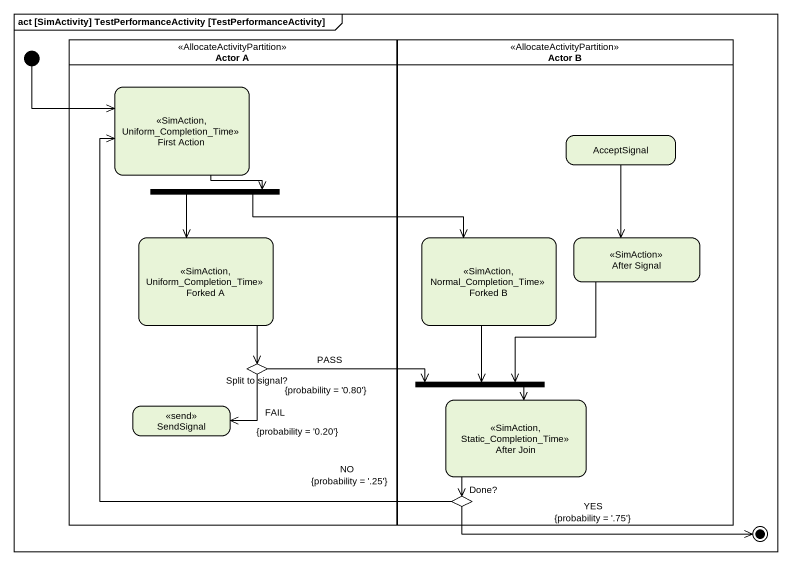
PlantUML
@startuml
mainframe act [SimActivity] TestPerformanceActivity [TestPerformanceActivity]
hide empty description
state "Actor A" as Actor_A <<AllocateActivityPartition>> {
  state "First Action" as First_Action <<SimAction, Uniform_Completion_Time>>
  state fork1 <<fork>>
  state "Forked A" as Forked_A <<SimAction, Uniform_Completion_Time>>
  state "Split to signal?" as Split_to_signal <<choice>>
  state SendSignal <<send>>
}
state "Actor B" as Actor_B <<AllocateActivityPartition>> {
  state AcceptSignal
  state "Forked B" as Forked_B <<SimAction, Normal_Completion_Time>>
  state "After Signal" as After_Signal <<SimAction>>
  state fork2 <<join>>
  state "After Join" as After_Join <<SimAction, Static_Completion_Time>>
  state "Done?" as Done <<choice>>
}
state initial1 <<start>>
state final1 <<end>>
initial1 -right-> First_Action
First_Action --> fork1
AcceptSignal --> After_Signal
fork1 --> Forked_A
fork1 -right-> Forked_B
Forked_A --> Split_to_signal
Forked_B --> fork2
After_Signal --> fork2
Split_to_signal -right-> fork2 : PASS\n{probability = '0.80'}
Split_to_signal --> SendSignal : FAIL\n{probability = '0.20'}
fork2 --> After_Join
After_Join --> Done
Done -up-> First_Action : NO\n{probability = '.25'}
Done -right-> final1 : YES\n{probability = '.75'}
@enduml
